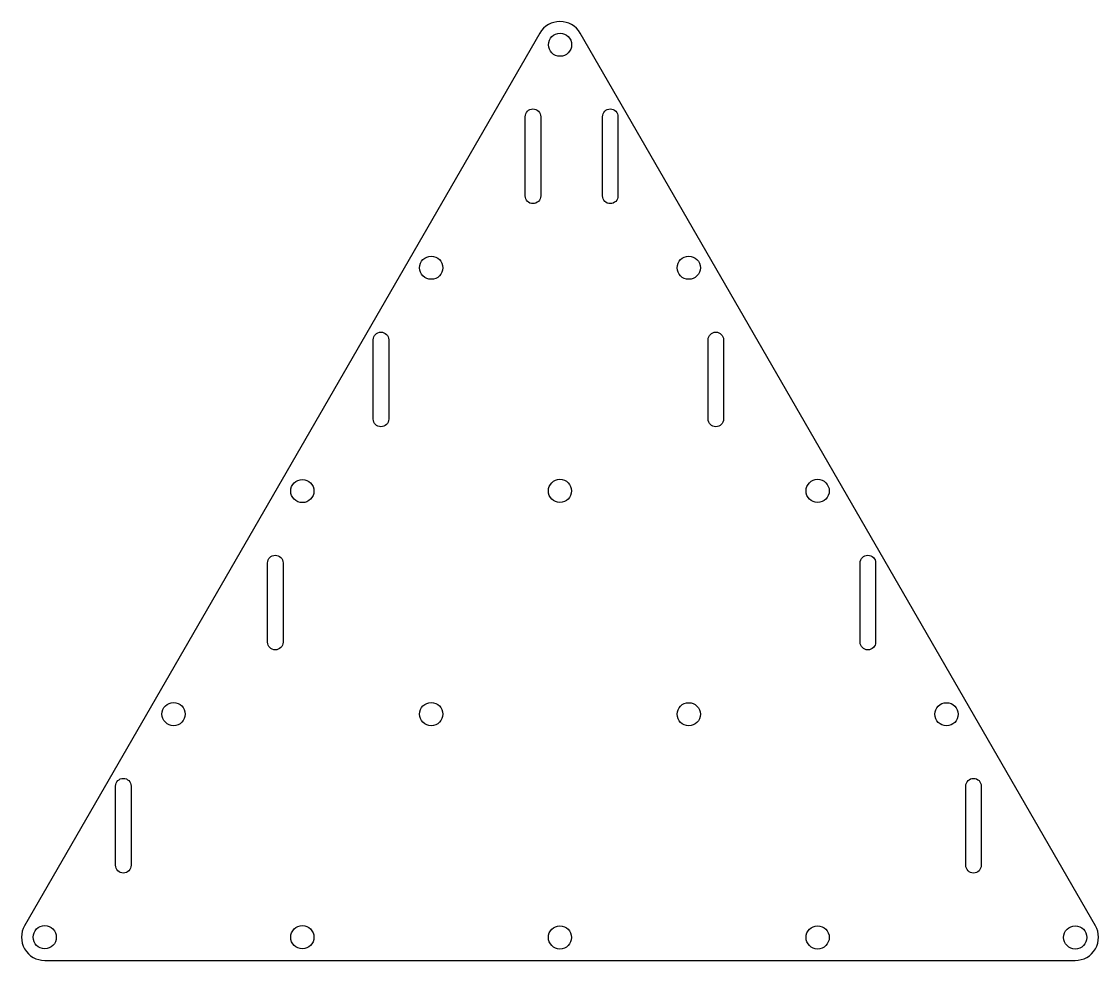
# Model space of a CAD drawing. Extents: x -3 to 136, y 0 to 121.
import ezdxf

# ---------------------------------------------------------------- set-up
doc = ezdxf.new("R2010")
doc.units = 0
doc.layers.get('0').update_dxf_attribs({"linetype": 'CONTINUOUS'})

msp = doc.modelspace()

# ---------------------------------------------------------------- linework, layer by layer
for points in [[(-2.6, 4.5, 0.57735), (0, 0), (133.33, 0, 0.57735), (135.93, 4.5), (69.26, 119.97, 0.57735), (64.07, 119.97)], [(62.17, 109.16, -1), (64.17, 109.16), (64.17, 98.91, -1), (62.17, 98.91)], [(72.17, 109.16, -1), (74.17, 109.16), (74.17, 98.91, -1), (72.17, 98.91)], [(42.5, 80.29, -1), (44.5, 80.29), (44.5, 70.04, -1), (42.5, 70.04)], [(85.83, 80.29, -1), (87.83, 80.29), (87.83, 70.04, -1), (85.83, 70.04)], [(28.83, 51.43, -1), (30.83, 51.43), (30.83, 41.18, -1), (28.83, 41.18)], [(105.5, 51.43, -1), (107.5, 51.43), (107.5, 41.18, -1), (105.5, 41.18)], [(9.17, 22.56, -1), (11.17, 22.56), (11.17, 12.31, -1), (9.17, 12.31)], [(119.17, 22.56, -1), (121.17, 22.56), (121.17, 12.31, -1), (119.17, 12.31)]]:
    msp.add_lwpolyline(points, format="xyb", close=True)
for centre in [(66.67, 118.47), (50, 89.62), (83.33, 89.62), (33.33, 60.73), (66.66, 60.75), (100, 60.75), (16.67, 31.87), (50, 31.87), (83.33, 31.85), (116.67, 31.85), (0, 3.01), (33.33, 3.01), (66.66, 2.98), (100, 2.98), (133.33, 2.98)]:
    msp.add_circle(centre, 1.5)

doc.saveas('drawing.dxf')
